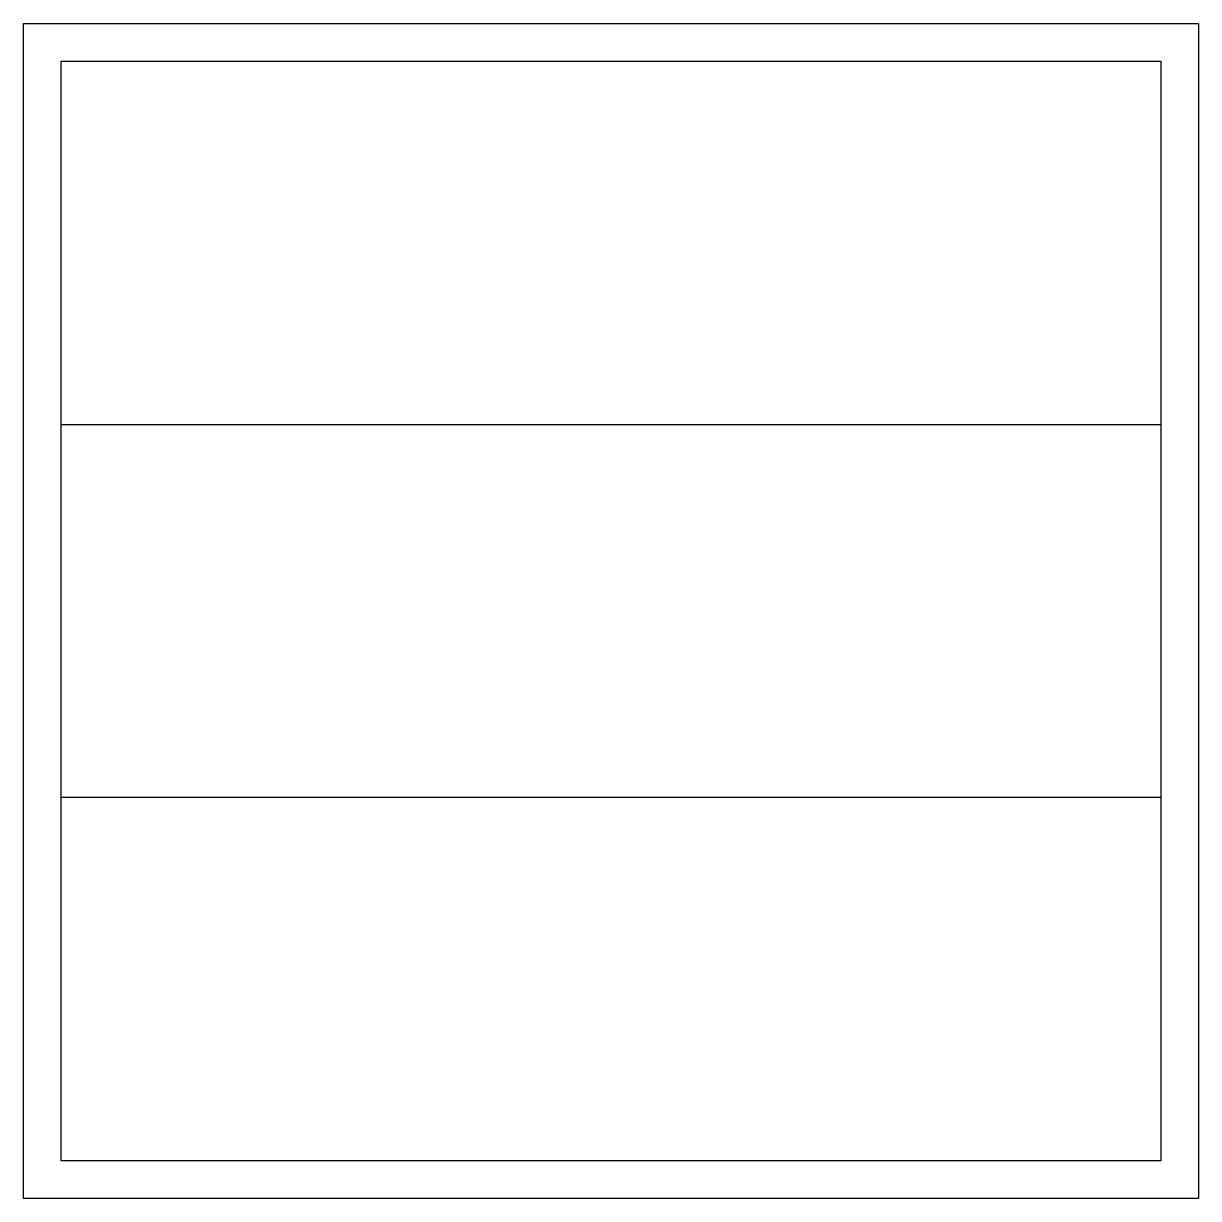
# Model space of a CAD drawing. Header units: millimetres. Extents: x -2966.682 to -2966.082, y 3729.391 to 3729.991.
import ezdxf

# ---------------------------------------------------------------- set-up
doc = ezdxf.new("R2010")
doc.units = ezdxf.units.MM
doc.header["$LTSCALE"] = 10
doc.layers.add('ELE_LUMINÁRIAS', color=4, linetype='Continuous')

msp = doc.modelspace()

# ---------------------------------------------------------------- linework, layer by layer
at = {"layer": 'ELE_LUMINÁRIAS', "color": 4}
for p, q in [((-2966.68194, 3729.39071), (-2966.68194, 3729.99071)), ((-2966.68194, 3729.99071), (-2966.08194, 3729.99071)), ((-2966.08194, 3729.99071), (-2966.08194, 3729.39071)), ((-2966.08194, 3729.39071), (-2966.68194, 3729.39071))]:
    msp.add_line(p, q, dxfattribs=at)
at = {"layer": 'ELE_LUMINÁRIAS', "color": 2}
for p, q in [((-2966.66274, 3729.40991), (-2966.66274, 3729.97151)), ((-2966.66274, 3729.97151), (-2966.10114, 3729.97151)), ((-2966.10114, 3729.97151), (-2966.10114, 3729.40991)), ((-2966.10114, 3729.40991), (-2966.66274, 3729.40991))]:
    msp.add_line(p, q, dxfattribs=at)
at = {"layer": 'ELE_LUMINÁRIAS', "color": 3}
for p, q in [((-2966.66274, 3729.78586), (-2966.10114, 3729.78586)), ((-2966.66274, 3729.59556), (-2966.10114, 3729.59556))]:
    msp.add_line(p, q, dxfattribs=at)

doc.saveas('drawing.dxf')
